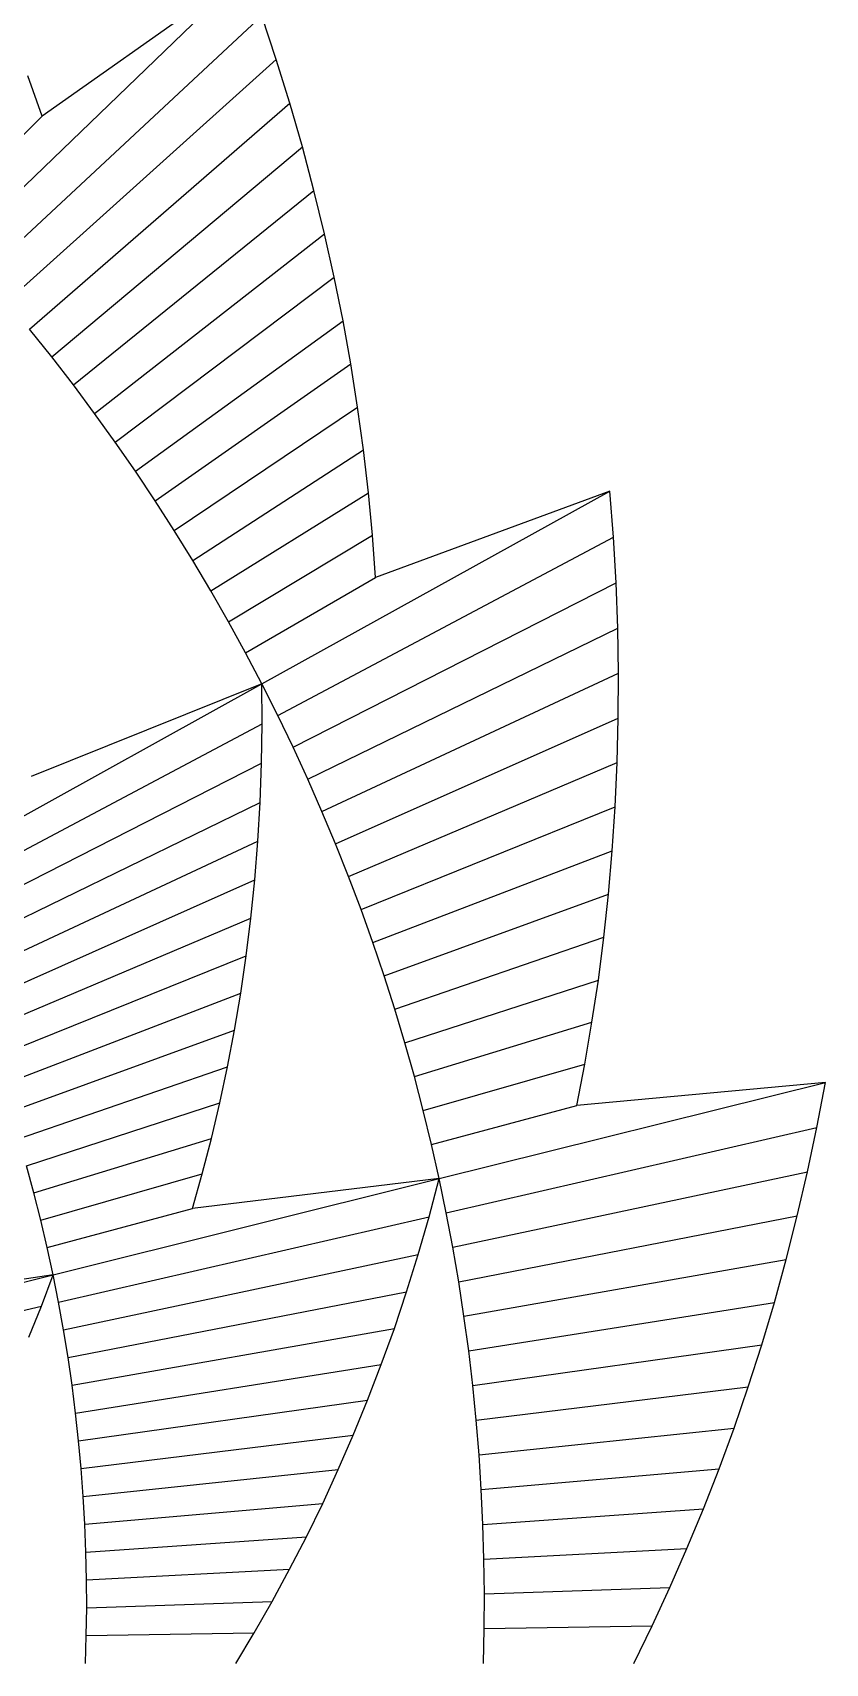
# Model space of a CAD drawing. Header units: metres. Extents: x -32.5 to 30, y -28.7 to 31.2.
# Drawn here: x 19.34 to 29.3, y 0 to 20.5 of the extents above; entities that cross this region are included whole.
import ezdxf

# ---------------------------------------------------------------- set-up
doc = ezdxf.new("R2010")
doc.units = ezdxf.units.M
for name, color, linetype in [('Fill', 3, 'Continuous'), ('Inner', 2, 'Continuous'), ('Outer', 1, 'Continuous')]:
    doc.layers.add(name, color=color, linetype=linetype)

msp = doc.modelspace()

# ---------------------------------------------------------------- linework, layer by layer
at = {"layer": 'Fill'}
for p, q in [((18.423, 17.791), (22.02, 21.264)), ((18.721, 17.457), (22.215, 20.716)), ((19.012, 17.119), (22.398, 20.167)), ((19.298, 16.775), (22.568, 19.618)), ((18.12, 18.12), (19.455, 19.455)), ((19.577, 16.427), (22.726, 19.069)), ((19.85, 16.074), (22.872, 18.521)), ((20.116, 15.716), (23.006, 17.974)), ((20.376, 15.355), (23.127, 17.428)), ((20.63, 14.989), (23.237, 16.882)), ((20.877, 14.618), (23.334, 16.339)), ((21.117, 14.244), (23.42, 15.797)), ((21.351, 13.866), (23.494, 15.257)), ((21.578, 13.484), (23.557, 14.72)), ((22.218, 12.316), (26.591, 14.74)), ((21.798, 13.098), (23.608, 14.185)), ((22.417, 11.919), (26.636, 14.162)), ((22.011, 12.708), (23.647, 13.653)), ((22.609, 11.52), (26.668, 13.588)), ((22.794, 11.118), (26.689, 13.017)), ((17.845, 9.891), (22.218, 12.316)), ((22.972, 10.712), (26.698, 12.45)), ((18.002, 9.572), (22.221, 11.815)), ((23.143, 10.304), (26.696, 11.886)), ((18.154, 9.25), (22.213, 11.318)), ((23.307, 9.893), (26.682, 11.326)), ((18.3, 8.926), (22.195, 10.825)), ((23.463, 9.48), (26.657, 10.77)), ((18.441, 8.599), (22.167, 10.337)), ((23.612, 9.064), (26.62, 10.218)), ((18.575, 8.27), (22.128, 9.852)), ((23.753, 8.646), (26.572, 9.672)), ((18.704, 7.939), (22.079, 9.372)), ((23.887, 8.225), (26.514, 9.129)), ((18.827, 7.607), (22.021, 8.897)), ((18.944, 7.272), (21.952, 8.427)), ((24.014, 7.803), (26.445, 8.592)), ((24.133, 7.378), (26.365, 8.061)), ((19.055, 6.935), (21.874, 7.961)), ((19.16, 6.597), (21.786, 7.502)), ((24.245, 6.952), (26.274, 7.534)), ((24.446, 6.095), (29.298, 7.305)), ((19.259, 6.258), (21.689, 7.047)), ((24.349, 6.524), (26.174, 7.013)), ((19.352, 5.916), (21.583, 6.599)), ((24.535, 5.664), (29.191, 6.739)), ((19.439, 5.574), (21.468, 6.156)), ((24.617, 5.232), (29.073, 6.18)), ((19.595, 4.885), (24.446, 6.095)), ((19.52, 5.23), (21.344, 5.719)), ((19.663, 4.54), (24.319, 5.614)), ((24.691, 4.799), (28.944, 5.626)), ((19.726, 4.193), (24.182, 5.14)), ((24.757, 4.365), (28.806, 5.079)), ((14.743, 3.676), (19.595, 4.885)), ((19.783, 3.845), (24.036, 4.672)), ((24.816, 3.93), (28.657, 4.539)), ((14.791, 3.415), (19.447, 4.49)), ((19.833, 3.497), (23.882, 4.211)), ((24.867, 3.495), (28.498, 4.005)), ((19.877, 3.148), (23.718, 3.757)), ((19.915, 2.799), (23.546, 3.309)), ((24.91, 3.059), (28.329, 3.478)), ((24.946, 2.622), (28.15, 2.959)), ((19.947, 2.449), (23.366, 2.869)), ((19.973, 2.099), (23.178, 2.436)), ((24.974, 2.185), (27.963, 2.446)), ((19.993, 1.749), (22.982, 2.011)), ((24.995, 1.748), (27.766, 1.942)), ((20.007, 1.399), (22.778, 1.593)), ((25.007, 1.311), (27.559, 1.444)), ((20.014, 1.049), (22.566, 1.183)), ((25.013, 0.873), (27.344, 0.955)), ((20.016, 0.699), (22.347, 0.78)), ((25.01, 0.437), (27.121, 0.473)), ((20.011, 0.349), (22.122, 0.386))]:
    msp.add_line(p, q, dxfattribs=at)
at = {"layer": 'Inner'}
for p, q in [((19.577, 16.427), (19.298, 16.775)), ((19.85, 16.074), (19.577, 16.427)), ((20.116, 15.716), (19.85, 16.074)), ((20.376, 15.355), (20.116, 15.716)), ((20.63, 14.989), (20.376, 15.355)), ((20.877, 14.618), (20.63, 14.989)), ((21.117, 14.244), (20.877, 14.618)), ((21.351, 13.866), (21.117, 14.244)), ((21.578, 13.484), (21.351, 13.866)), ((21.798, 13.098), (21.578, 13.484)), ((22.011, 12.708), (21.798, 13.098)), ((22.218, 12.316), (22.011, 12.708)), ((22.417, 11.919), (22.218, 12.316)), ((22.609, 11.52), (22.417, 11.919)), ((22.794, 11.118), (22.609, 11.52)), ((22.972, 10.712), (22.794, 11.118)), ((23.143, 10.304), (22.972, 10.712)), ((23.307, 9.893), (23.143, 10.304)), ((23.463, 9.48), (23.307, 9.893)), ((23.612, 9.064), (23.463, 9.48)), ((23.753, 8.646), (23.612, 9.064)), ((23.887, 8.225), (23.753, 8.646)), ((24.014, 7.803), (23.887, 8.225)), ((24.133, 7.378), (24.014, 7.803)), ((24.245, 6.952), (24.133, 7.378)), ((24.349, 6.524), (24.245, 6.952)), ((24.446, 6.095), (24.349, 6.524)), ((19.352, 5.916), (19.259, 6.258)), ((24.535, 5.664), (24.446, 6.095)), ((19.439, 5.574), (19.352, 5.916)), ((19.52, 5.23), (19.439, 5.574)), ((24.617, 5.232), (24.535, 5.664)), ((19.595, 4.885), (19.52, 5.23)), ((24.691, 4.799), (24.617, 5.232)), ((19.663, 4.54), (19.595, 4.885)), ((24.757, 4.365), (24.691, 4.799)), ((19.726, 4.193), (19.663, 4.54)), ((24.816, 3.93), (24.757, 4.365)), ((19.783, 3.845), (19.726, 4.193)), ((24.867, 3.495), (24.816, 3.93)), ((19.833, 3.497), (19.783, 3.845)), ((19.877, 3.148), (19.833, 3.497)), ((24.91, 3.059), (24.867, 3.495)), ((19.915, 2.799), (19.877, 3.148)), ((24.946, 2.622), (24.91, 3.059)), ((19.947, 2.449), (19.915, 2.799)), ((24.974, 2.185), (24.946, 2.622)), ((19.973, 2.099), (19.947, 2.449)), ((19.993, 1.749), (19.973, 2.099)), ((24.995, 1.748), (24.974, 2.185)), ((20.007, 1.399), (19.993, 1.749)), ((25.007, 1.311), (24.995, 1.748)), ((20.014, 1.049), (20.007, 1.399)), ((25.013, 0.873), (25.007, 1.311)), ((20.016, 0.699), (20.014, 1.049)), ((25.01, 0.437), (25.013, 0.873)), ((20.011, 0.349), (20.016, 0.699)), ((25, 0), (25.01, 0.437)), ((20, 0), (20.011, 0.349))]:
    msp.add_line(p, q, dxfattribs=at)
at = {"layer": 'Outer'}
for p, q in [((22.02, 21.264), (19.455, 19.455)), ((22.398, 20.167), (22.215, 20.716)), ((22.568, 19.618), (22.398, 20.167)), ((19.455, 19.455), (19.277, 19.962)), ((22.726, 19.069), (22.568, 19.618)), ((22.872, 18.521), (22.726, 19.069)), ((23.006, 17.974), (22.872, 18.521)), ((23.127, 17.428), (23.006, 17.974)), ((23.237, 16.882), (23.127, 17.428)), ((23.334, 16.339), (23.237, 16.882)), ((23.42, 15.797), (23.334, 16.339)), ((23.494, 15.257), (23.42, 15.797)), ((23.557, 14.72), (23.494, 15.257)), ((23.608, 14.185), (23.557, 14.72)), ((26.591, 14.74), (23.647, 13.653)), ((26.636, 14.162), (26.591, 14.74)), ((23.647, 13.653), (23.608, 14.185)), ((26.668, 13.588), (26.636, 14.162)), ((26.689, 13.017), (26.668, 13.588)), ((26.698, 12.45), (26.689, 13.017)), ((22.218, 12.316), (19.317, 11.153)), ((22.221, 11.815), (22.218, 12.316)), ((26.696, 11.886), (26.698, 12.45)), ((22.213, 11.318), (22.221, 11.815)), ((26.682, 11.326), (26.696, 11.886)), ((22.195, 10.825), (22.213, 11.318)), ((26.657, 10.77), (26.682, 11.326)), ((22.167, 10.337), (22.195, 10.825)), ((26.62, 10.218), (26.657, 10.77)), ((22.128, 9.852), (22.167, 10.337)), ((26.572, 9.672), (26.62, 10.218)), ((22.079, 9.372), (22.128, 9.852)), ((26.514, 9.129), (26.572, 9.672)), ((22.021, 8.897), (22.079, 9.372)), ((26.445, 8.592), (26.514, 9.129)), ((21.952, 8.427), (22.021, 8.897)), ((21.874, 7.961), (21.952, 8.427)), ((26.365, 8.061), (26.445, 8.592)), ((26.274, 7.534), (26.365, 8.061)), ((21.786, 7.502), (21.874, 7.961)), ((21.689, 7.047), (21.786, 7.502)), ((26.174, 7.013), (26.274, 7.534)), ((29.298, 7.305), (26.174, 7.013)), ((29.191, 6.739), (29.298, 7.305)), ((21.583, 6.599), (21.689, 7.047)), ((21.468, 6.156), (21.583, 6.599)), ((29.073, 6.18), (29.191, 6.739)), ((21.344, 5.719), (21.468, 6.156)), ((28.944, 5.626), (29.073, 6.18)), ((24.446, 6.095), (21.344, 5.719)), ((24.319, 5.614), (24.446, 6.095)), ((24.182, 5.14), (24.319, 5.614)), ((28.806, 5.079), (28.944, 5.626)), ((24.036, 4.672), (24.182, 5.14)), ((28.657, 4.539), (28.806, 5.079)), ((19.595, 4.885), (16.515, 4.425)), ((19.447, 4.49), (19.595, 4.885)), ((23.882, 4.211), (24.036, 4.672)), ((28.498, 4.005), (28.657, 4.539)), ((19.291, 4.1), (19.447, 4.49)), ((23.718, 3.757), (23.882, 4.211)), ((28.329, 3.478), (28.498, 4.005)), ((23.546, 3.309), (23.718, 3.757)), ((23.366, 2.869), (23.546, 3.309)), ((28.15, 2.959), (28.329, 3.478)), ((27.963, 2.446), (28.15, 2.959)), ((23.178, 2.436), (23.366, 2.869)), ((22.982, 2.011), (23.178, 2.436)), ((27.766, 1.942), (27.963, 2.446)), ((22.778, 1.593), (22.982, 2.011)), ((27.559, 1.444), (27.766, 1.942)), ((22.566, 1.183), (22.778, 1.593)), ((27.344, 0.955), (27.559, 1.444)), ((22.347, 0.78), (22.566, 1.183)), ((27.121, 0.473), (27.344, 0.955)), ((22.122, 0.386), (22.347, 0.78)), ((26.889, 0), (27.121, 0.473)), ((21.889, 0), (22.122, 0.386))]:
    msp.add_line(p, q, dxfattribs=at)

doc.saveas('drawing.dxf')
